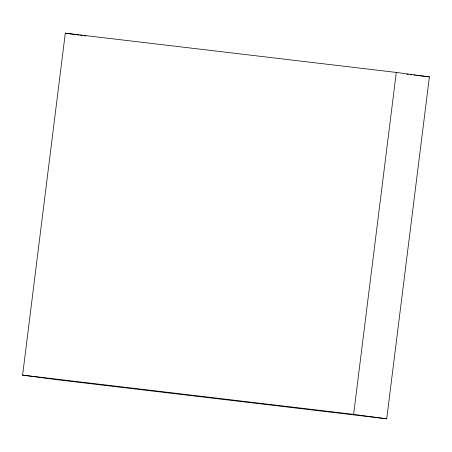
<?xml version="1.0" encoding="UTF-8"?>
<svg xmlns="http://www.w3.org/2000/svg" width="452" height="452" viewBox="0 0 452 452"><rect width="100%" height="100%" fill="white"/><g stroke="black" fill="none" stroke-linecap="round" stroke-linejoin="round"><path stroke-width="0.68" d="M22.6 375.12L65.291 33.194L396.302 72.439L429.4 76.88L386.709 418.806L55.698 379.561L22.6 375.12L353.611 414.365L386.709 418.806M353.611 414.365L396.302 72.439M406.958 74.218L408.359 74.388M410.467 74.636L411.868 74.8M413.97 75.049L415.377 75.218M416.778 75.382L429.4 76.88M65.291 33.194L79.083 35.047M80.462 35.228L82.53 35.51M84.597 35.787L85.976 35.968"/></g></svg>
